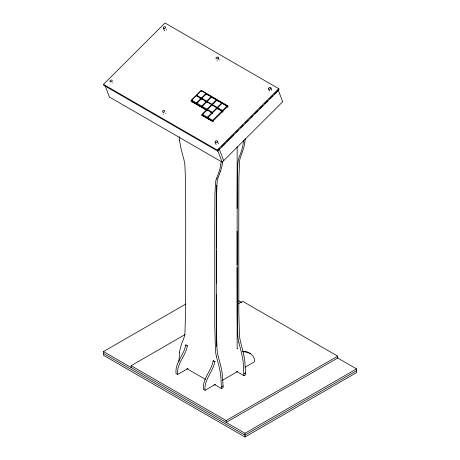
<?xml version="1.0" encoding="UTF-8"?>
<svg xmlns="http://www.w3.org/2000/svg" width="460" height="460" viewBox="0 0 460 460"><rect width="100%" height="100%" fill="white"/><g stroke="black" fill="none" stroke-linecap="round" stroke-linejoin="round"><path stroke-width="0.69" d="M216.327 283.136L216.327 250.453M216.327 248.147L216.453 198.111L217.143 181.786A33.327 19.239 60 0 1 217.931 177.991M214.084 384.364L221.484 388.637L220.829 375.952M237.147 208.506L237.314 175.766L237.952 162.386A35.955 20.758 60 0 1 238.82 158.188L241.442 151.018A71.012 40.997 60 0 0 243.254 143.135L243.547 140.576M236.503 371.421L243.903 375.693L243.248 362.56A71.012 40.997 60 0 0 241.442 352.584L238.889 342.642M178.934 361.462L179.59 352.141M186.196 344.73L185.696 345.017C184.19 355.045 174.829 362.704 176.019 373.56L177.629 374.492C176.445 363.636 185.8 355.977 187.306 345.949L187.806 345.655M213.612 360.554L213.106 360.847C211.6 370.869 202.245 378.534 203.429 389.39L205.039 390.316C203.855 379.46 213.21 371.801 214.716 361.773L215.222 361.485M245.237 138.776L244.858 142.197M221.128 161.788L220.829 164.243M222.651 161.684L222.439 163.317A67.206 38.801 60 0 1 220.507 171.241M216.332 178.934L218.902 172.172A67.206 38.801 60 0 0 220.84 164.255M217.942 178.003L219.397 174.162M220.512 171.241L219.46 173.989M103.465 84.398L164.996 23L278.783 88.694L279.151 89.648L217.62 151.047L103.834 85.353L103.465 84.398L217.258 150.098L217.62 151.047M206.477 109.951L201.555 114.856L212.692 121.29L228.079 105.938L201.238 90.442L190.773 100.884L206.477 109.951L206.839 110.906M191.67 100.119L196.213 95.588L201.043 98.377L196.5 102.908L197.006 104.219L192.177 101.43L191.67 100.119L196.5 102.908M197.093 96.525L196.587 95.214L201.129 90.683L205.959 93.472L201.417 98.003L201.923 99.314M191.688 101.855L192.683 100.861M196.943 103.253L201.486 98.722L206.316 101.51L201.773 106.041L202.279 107.352L197.449 104.558L196.943 103.253L201.773 106.041M202.365 99.653L201.859 98.342L206.402 93.817L211.232 96.606L206.695 101.131L207.195 102.442M202.222 106.381L206.764 101.855L211.594 104.644L207.058 109.175L207.558 110.48L202.728 107.692L202.222 106.381L207.058 109.175M207.65 102.787L207.144 101.476L211.68 96.945L216.511 99.734L211.974 104.265L212.48 105.576L211.272 104.88M203.09 115.736L202.584 114.425L207.121 109.894L211.956 112.683L207.414 117.214L207.92 118.525M208.006 110.831L207.5 109.52L212.043 104.989L216.873 107.778L217.379 109.089M212.922 105.921L212.416 104.61L216.959 100.084L221.789 102.873L217.252 107.398L217.752 108.709L215.941 107.663M201.923 115.811L202.906 114.827M212.836 113.62L212.33 112.309L216.873 107.778M208.368 118.87L207.862 117.559L217.315 108.123L222.145 110.912L222.651 112.223M217.695 107.743L222.525 110.532L223.031 111.843L218.201 109.054L217.695 107.743L222.232 103.212L227.067 106.007L227.568 107.312M208.299 118.893L213.198 121.659L212.692 120.347L222.145 110.912M222.525 110.532L227.067 106.007M217.258 150.098L278.783 88.694M217.689 150.495L218.707 149.477M221.254 146.941L225.124 143.077M226.337 141.864L228.373 139.834M229.091 139.115L233.461 134.757M236.003 132.221L238.038 130.191M240.58 127.656L243.121 125.114M245.157 123.084L248.21 120.043M250.246 118.007L252.787 115.471M254.823 113.442L257.876 110.394M259.906 108.364L262.959 105.323M264.488 103.799L267.536 100.751M269.571 98.722L272.625 95.674M274.148 94.15L277.708 90.603M105.127 85.819L109.468 97.066L222.18 162.144L282.704 101.752L278.11 89.844M337.289 357.776L356.534 368.885L356.534 372.606L244.996 437L103.465 355.287L103.465 351.572L185.88 303.991M131.135 367.546L131.135 365.688L185.046 334.564M238.337 303.796L242.673 301.288L337.703 356.155L337.703 358.012L226.165 422.406L226.165 420.549L337.703 356.155M177.629 374.492L188.1 368.448M237.642 348.542L237.141 348.829L237.141 146.717M205.039 390.316L215.51 384.272M222.283 380.362L237.682 371.473M245.077 367.201L254.317 361.87C255.34 354.7 248.291 351.653 242.357 351.71M243.903 373.905L245.513 372.979L244.858 361.629A71.012 40.997 60 0 0 243.052 351.653L240.499 341.717A37.243 21.499 60 0 1 239.493 335.639L238.826 313.128L238.751 230.259L238.878 178.394L239.562 161.46A35.955 20.758 60 0 1 240.43 157.257L243.052 150.092A71.012 40.997 60 0 0 244.864 142.209M221.484 386.912L223.094 385.986L222.439 375.021A67.206 38.801 60 0 0 220.507 364.872L218.08 355.718A34.845 20.119 60 0 1 217.074 349.836L216.47 334.483L216.332 294.653M221.484 388.637L223.094 387.705L223.094 385.986M243.903 375.693L245.513 374.762L245.513 372.979M103.465 351.572L244.996 433.28L356.534 368.885M356.534 370.743L244.996 435.143L103.465 353.429M243.472 351.187L247.779 352.096L250.274 353.602M205.873 93.863L209.536 95.973M210.755 96.68L227.832 106.536M210.933 97.106L212.152 97.813M216.436 100.286L217.66 100.993M221.329 103.109L222.554 103.816M226.837 106.289L228.056 106.996M196.587 95.214L201.417 98.003M201.859 98.342L206.695 101.131M207.144 101.476L211.974 104.265M212.416 104.61L217.252 107.398M198.904 97.566L201.319 98.963M204.177 100.7L205.384 101.395M207.5 109.52L212.33 112.309M210.421 112.223L212.232 113.269M192.28 101.896L197.11 104.684M197.507 104.92L202.342 107.709M202.751 107.945L207.581 110.733M202.584 114.425L207.414 117.214M207.862 117.559L212.692 120.347M203.067 115.874L207.293 118.312M238.59 300.794L241.695 302.582M185.696 345.017L187.306 345.949M213.106 360.847L214.716 361.773M186.944 368.696L205.459 379.385M131.135 365.688L226.165 420.549M201.998 115.448L203.234 116.184M205.085 117.283L206.316 118.013M208.167 119.111L209.398 119.847M270.865 87.935A1.213 0.897 -21.1 0 1 269.387 89.28A1.213 0.897 -21.1 0 1 268.91 87.797A1.213 0.897 -21.1 0 1 270.865 87.935L271.802 90.367M268.577 88.74L269.514 91.172M218.264 57.569A1.213 0.897 -21.1 0 1 216.786 58.909A1.213 0.897 -21.1 0 1 216.309 57.431A1.213 0.897 -21.1 0 1 218.264 57.569L219.202 60.001M201.238 90.442L201.606 91.396M217.407 141.283A1.213 0.897 -21.1 0 1 215.93 142.629A1.213 0.897 -21.1 0 1 215.447 141.145A1.213 0.897 -21.1 0 1 217.407 141.283L218.345 143.715M219.104 148.724L223.698 160.632M215.119 142.088L216.056 144.52M217.844 150.897L222.18 162.144M163.375 28.002L164.312 30.435M216.47 356.649L218.902 365.803A67.206 38.801 60 0 1 220.84 375.958M179.59 140.438L179.204 136.701M244.996 433.28L244.996 437M237.141 231.184L237.141 265.063M237.141 267.45L237.256 318.86L237.889 336.57A37.243 21.499 60 0 0 238.872 342.642M216.327 185.138L216.327 346.374M179.572 352.13A67.206 38.801 60 0 1 181.516 344.218L183.948 337.87A34.845 20.119 60 0 0 184.949 333.149L185.633 309.896L185.696 220.806L185.547 180.395L184.88 165.019A33.327 19.239 60 0 0 184.092 160.316L181.516 150.587A67.206 38.801 60 0 1 179.572 140.432M216.453 356.644A34.845 20.119 60 0 1 215.464 350.767L214.774 325.565L214.728 222.594L214.918 194.471L215.533 182.718A33.327 19.239 60 0 1 216.321 178.923M163.587 114.327A1.213 0.897 -21.1 0 1 163.622 114.126M165.571 113.367A1.213 0.897 -21.1 0 1 165.818 113.591M112.694 82.892A1.213 0.897 -21.1 0 1 113.028 83.036M217.045 60.979A1.213 0.897 -21.1 0 1 217.172 60.576M164.444 30.613A1.213 0.897 -21.1 0 1 164.461 30.475M166.365 29.618A1.213 0.897 -21.1 0 1 166.738 29.986M164.185 28.543A1.213 0.897 -21.1 0 0 165.663 27.197A1.213 0.897 -21.1 0 0 163.708 27.059A1.213 0.897 -21.1 0 0 164.185 28.543M110.728 81.891A1.213 0.897 -21.1 0 0 112.205 80.546A1.213 0.897 -21.1 0 0 110.245 80.408A1.213 0.897 -21.1 0 0 110.728 81.891M163.329 112.257A1.213 0.897 -21.1 0 0 164.806 110.912A1.213 0.897 -21.1 0 0 162.846 110.779A1.213 0.897 -21.1 0 0 163.329 112.257"/></g></svg>
